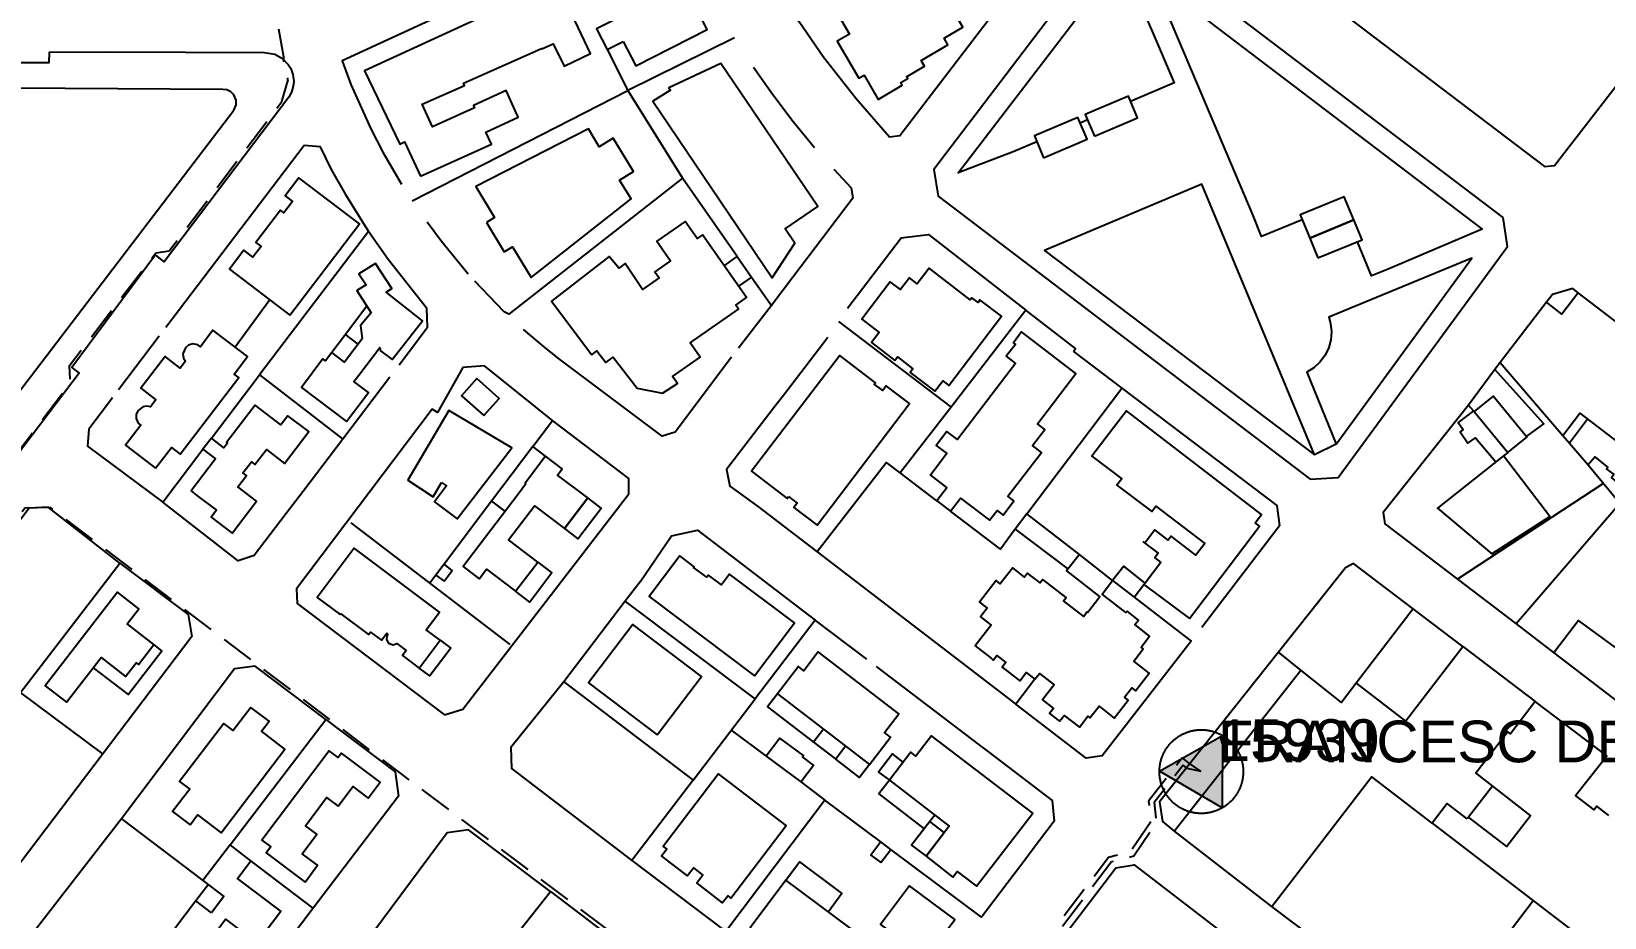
# Model space of a CAD drawing. Header units: millimetres. Extents: x 487814 to 495125, y 4392873 to 4398925.
# Drawn here: x 491414.3 to 491716, y 4396442.7 to 4396612.5 of the extents above; entities that cross this region are included whole.
import ezdxf
from ezdxf.enums import TextEntityAlignment as Align

# ---------------------------------------------------------------- set-up
doc = ezdxf.new("R2010")
doc.units = ezdxf.units.MM
doc.linetypes.add('TRAZOS2', pattern=[9.525, 6.35, -3.175])
for name, color, linetype in [('Cartografia_Base', 8, 'Continuous'), ('Centro_de_Distribucion_posicion', 5, 'Continuous'), ('Centro_de_Distribucion_rotulo', 7, 'Continuous'), ('Centro_de_Distribucion_rotulo_alias', 7, 'Continuous'), ('Tramo_MT__15_S_E_Trazado', 5, 'TRAZOS2')]:
    doc.layers.add(name, color=color, linetype=linetype)
doc.styles.get("Standard").update_dxf_attribs({"font": 'arial.ttf'})

# ---------------------------------------------------------------- blocks, each defined once
blk = doc.blocks.new('CD_EMPRESA_NEW')
blk.add_hatch(color=256).paths.add_polyline_path([(0, 1.003), (0.871, -0.497), (-0.872, -0.496)])
at = {"linetype": 'Continuous'}
for p, q in [((0.102, 0.828), (-0.027, 0.957)), ((-0.872, -0.496), (-0.872, -0.496))]:
    blk.add_line(p, q, dxfattribs=at)
at = {"flags": 128}
for points in [[(1.003, 0), (1.003, -0.011), (1.003, -0.022), (1.003, -0.034), (1.002, -0.045), (1.002, -0.056), (1.001, -0.067), (1, -0.079), (0.999, -0.09), (0.998, -0.102), (0.997, -0.113), (0.996, -0.125), (0.994, -0.136), (0.992, -0.148), (0.991, -0.159), (0.989, -0.171), (0.987, -0.183), (0.984, -0.194), (0.982, -0.206), (0.979, -0.218), (0.977, -0.229), (0.974, -0.241), (0.971, -0.253), (0.968, -0.264), (0.965, -0.276), (0.961, -0.288), (0.958, -0.299), (0.954, -0.311), (0.95, -0.323), (0.946, -0.335), (0.942, -0.346), (0.937, -0.358), (0.933, -0.369), (0.928, -0.381), (0.923, -0.392), (0.918, -0.404), (0.913, -0.415), (0.908, -0.427), (0.903, -0.438), (0.897, -0.45), (0.891, -0.461), (0.885, -0.472), (0.879, -0.483), (0.873, -0.494), (0.867, -0.505), (0.86, -0.516), (0.854, -0.527), (0.847, -0.538), (0.84, -0.549), (0.833, -0.56), (0.825, -0.57), (0.818, -0.581), (0.81, -0.591), (0.803, -0.602), (0.795, -0.612), (0.787, -0.622), (0.779, -0.632), (0.771, -0.642), (0.762, -0.652), (0.754, -0.662), (0.745, -0.672), (0.737, -0.681), (0.728, -0.691), (0.719, -0.7), (0.709, -0.709), (0.7, -0.719), (0.691, -0.728), (0.681, -0.737), (0.672, -0.745), (0.662, -0.754), (0.652, -0.762), (0.642, -0.771), (0.632, -0.779), (0.622, -0.787), (0.612, -0.795), (0.602, -0.803), (0.591, -0.81), (0.581, -0.818), (0.57, -0.825), (0.56, -0.833), (0.549, -0.84), (0.538, -0.847), (0.527, -0.854), (0.516, -0.86), (0.505, -0.867), (0.494, -0.873), (0.483, -0.879), (0.472, -0.885), (0.461, -0.891), (0.45, -0.897), (0.438, -0.903), (0.427, -0.908), (0.415, -0.913), (0.404, -0.918), (0.392, -0.923), (0.381, -0.928), (0.369, -0.933), (0.358, -0.937), (0.346, -0.942), (0.335, -0.946), (0.323, -0.95), (0.311, -0.954), (0.299, -0.958), (0.288, -0.961), (0.276, -0.965), (0.264, -0.968), (0.253, -0.971), (0.241, -0.974), (0.229, -0.977), (0.218, -0.979), (0.206, -0.982), (0.194, -0.984), (0.183, -0.987), (0.171, -0.989), (0.159, -0.991), (0.148, -0.992), (0.136, -0.994), (0.125, -0.996), (0.113, -0.997), (0.102, -0.998), (0.09, -0.999), (0.079, -1), (0.067, -1.001), (0.056, -1.002), (0.045, -1.002), (0.034, -1.003), (0.022, -1.003), (0.011, -1.003), (0, -1.003), (-0.011, -1.003), (-0.022, -1.003), (-0.034, -1.003), (-0.045, -1.002), (-0.056, -1.002), (-0.067, -1.001), (-0.079, -1), (-0.09, -0.999), (-0.102, -0.998), (-0.113, -0.997), (-0.125, -0.996), (-0.136, -0.994), (-0.148, -0.992), (-0.159, -0.991), (-0.171, -0.989), (-0.183, -0.987), (-0.194, -0.984), (-0.206, -0.982), (-0.218, -0.979), (-0.229, -0.977), (-0.241, -0.974), (-0.253, -0.971), (-0.264, -0.968), (-0.276, -0.965), (-0.288, -0.961), (-0.299, -0.958), (-0.311, -0.954), (-0.323, -0.95), (-0.335, -0.946), (-0.346, -0.942), (-0.358, -0.937), (-0.369, -0.933), (-0.381, -0.928), (-0.392, -0.923), (-0.404, -0.918), (-0.415, -0.913), (-0.427, -0.908), (-0.438, -0.903), (-0.45, -0.897), (-0.461, -0.891), (-0.472, -0.885), (-0.483, -0.879), (-0.494, -0.873), (-0.505, -0.867), (-0.516, -0.86), (-0.527, -0.854), (-0.538, -0.847), (-0.549, -0.84), (-0.56, -0.833), (-0.57, -0.825), (-0.581, -0.818), (-0.591, -0.81), (-0.602, -0.803), (-0.612, -0.795), (-0.622, -0.787), (-0.632, -0.779), (-0.642, -0.771), (-0.652, -0.762), (-0.662, -0.754), (-0.672, -0.745), (-0.681, -0.737), (-0.691, -0.728), (-0.7, -0.719), (-0.709, -0.709), (-0.719, -0.7), (-0.728, -0.691), (-0.737, -0.681), (-0.745, -0.672), (-0.754, -0.662), (-0.762, -0.652), (-0.771, -0.642), (-0.779, -0.632), (-0.787, -0.622), (-0.795, -0.612), (-0.803, -0.602), (-0.81, -0.591), (-0.818, -0.581), (-0.825, -0.57), (-0.833, -0.56), (-0.84, -0.549), (-0.847, -0.538), (-0.854, -0.527), (-0.86, -0.516), (-0.867, -0.505), (-0.873, -0.494), (-0.879, -0.483), (-0.885, -0.472), (-0.891, -0.461), (-0.897, -0.45), (-0.903, -0.438), (-0.908, -0.427), (-0.913, -0.415), (-0.918, -0.404), (-0.923, -0.392), (-0.928, -0.381), (-0.933, -0.369), (-0.937, -0.358), (-0.942, -0.346), (-0.946, -0.335), (-0.95, -0.323), (-0.954, -0.311), (-0.958, -0.299), (-0.961, -0.288), (-0.965, -0.276), (-0.968, -0.264), (-0.971, -0.253), (-0.974, -0.241), (-0.977, -0.229), (-0.979, -0.218), (-0.982, -0.206), (-0.984, -0.194), (-0.987, -0.183), (-0.989, -0.171), (-0.991, -0.159), (-0.992, -0.148), (-0.994, -0.136), (-0.996, -0.125), (-0.997, -0.113), (-0.998, -0.102), (-0.999, -0.09), (-1, -0.079), (-1.001, -0.067), (-1.002, -0.056), (-1.002, -0.045), (-1.003, -0.034), (-1.003, -0.022), (-1.003, -0.011), (-1.003, 0), (-1.003, 0.011), (-1.003, 0.022), (-1.003, 0.034), (-1.002, 0.045), (-1.002, 0.056), (-1.001, 0.067), (-1, 0.079), (-0.999, 0.09), (-0.998, 0.102), (-0.997, 0.113), (-0.996, 0.125), (-0.994, 0.136), (-0.992, 0.148), (-0.991, 0.159), (-0.989, 0.171), (-0.987, 0.183), (-0.984, 0.194), (-0.982, 0.206), (-0.979, 0.218), (-0.977, 0.229), (-0.974, 0.241), (-0.971, 0.253), (-0.968, 0.264), (-0.965, 0.276), (-0.961, 0.288), (-0.958, 0.299), (-0.954, 0.311), (-0.95, 0.323), (-0.946, 0.335), (-0.942, 0.346), (-0.937, 0.358), (-0.933, 0.369), (-0.928, 0.381), (-0.923, 0.392), (-0.918, 0.404), (-0.913, 0.415), (-0.908, 0.427), (-0.903, 0.438), (-0.897, 0.45), (-0.891, 0.461), (-0.885, 0.472), (-0.879, 0.483), (-0.873, 0.494), (-0.867, 0.505), (-0.86, 0.516), (-0.854, 0.527), (-0.847, 0.538), (-0.84, 0.549), (-0.833, 0.56), (-0.825, 0.57), (-0.818, 0.581), (-0.81, 0.591), (-0.803, 0.602), (-0.795, 0.612), (-0.787, 0.622), (-0.779, 0.632), (-0.771, 0.642), (-0.762, 0.652), (-0.754, 0.662), (-0.745, 0.672), (-0.737, 0.681), (-0.728, 0.691), (-0.719, 0.7), (-0.709, 0.709), (-0.7, 0.719), (-0.691, 0.728), (-0.681, 0.737), (-0.672, 0.745), (-0.662, 0.754), (-0.652, 0.762), (-0.642, 0.771), (-0.632, 0.779), (-0.622, 0.787), (-0.612, 0.795), (-0.602, 0.803), (-0.591, 0.81), (-0.581, 0.818), (-0.57, 0.825), (-0.56, 0.833), (-0.549, 0.84), (-0.538, 0.847), (-0.527, 0.854), (-0.516, 0.86), (-0.505, 0.867), (-0.494, 0.873), (-0.483, 0.879), (-0.472, 0.885), (-0.461, 0.891), (-0.45, 0.897), (-0.438, 0.903), (-0.427, 0.908), (-0.415, 0.913), (-0.404, 0.918), (-0.392, 0.923), (-0.381, 0.928), (-0.369, 0.933), (-0.358, 0.937), (-0.346, 0.942), (-0.335, 0.946), (-0.323, 0.95), (-0.311, 0.954), (-0.299, 0.958), (-0.288, 0.961), (-0.276, 0.965), (-0.264, 0.968), (-0.253, 0.971), (-0.241, 0.974), (-0.229, 0.977), (-0.218, 0.979), (-0.206, 0.982), (-0.194, 0.984), (-0.183, 0.987), (-0.171, 0.989), (-0.159, 0.991), (-0.148, 0.992), (-0.136, 0.994), (-0.125, 0.996), (-0.113, 0.997), (-0.102, 0.998), (-0.09, 0.999), (-0.079, 1), (-0.067, 1.001), (-0.056, 1.002), (-0.045, 1.002), (-0.034, 1.003), (-0.022, 1.003), (-0.011, 1.003), (0, 1.003), (0.011, 1.003), (0.022, 1.003), (0.034, 1.003), (0.045, 1.002), (0.056, 1.002), (0.067, 1.001), (0.079, 1), (0.09, 0.999), (0.102, 0.998), (0.113, 0.997), (0.125, 0.996), (0.136, 0.994), (0.148, 0.992), (0.159, 0.991), (0.171, 0.989), (0.183, 0.987), (0.194, 0.984), (0.206, 0.982), (0.218, 0.979), (0.229, 0.977), (0.241, 0.974), (0.253, 0.971), (0.264, 0.968), (0.276, 0.965), (0.288, 0.961), (0.299, 0.958), (0.311, 0.954), (0.323, 0.95), (0.335, 0.946), (0.346, 0.942), (0.358, 0.937), (0.369, 0.933), (0.381, 0.928), (0.392, 0.923), (0.404, 0.918), (0.415, 0.913), (0.427, 0.908), (0.438, 0.903), (0.45, 0.897), (0.461, 0.891), (0.472, 0.885), (0.483, 0.879), (0.494, 0.873), (0.505, 0.867), (0.516, 0.86), (0.527, 0.854), (0.538, 0.847), (0.549, 0.84), (0.56, 0.833), (0.57, 0.825), (0.581, 0.818), (0.591, 0.81), (0.602, 0.803), (0.612, 0.795), (0.622, 0.787), (0.632, 0.779), (0.642, 0.771), (0.652, 0.762), (0.662, 0.754), (0.672, 0.745), (0.681, 0.737), (0.691, 0.728), (0.7, 0.719), (0.709, 0.709), (0.719, 0.7), (0.728, 0.691), (0.737, 0.681), (0.745, 0.672), (0.754, 0.662), (0.762, 0.652), (0.771, 0.642), (0.779, 0.632), (0.787, 0.622), (0.795, 0.612), (0.803, 0.602), (0.81, 0.591), (0.818, 0.581), (0.825, 0.57), (0.833, 0.56), (0.84, 0.549), (0.847, 0.538), (0.854, 0.527), (0.86, 0.516), (0.867, 0.505), (0.873, 0.494), (0.879, 0.483), (0.885, 0.472), (0.891, 0.461), (0.897, 0.45), (0.903, 0.438), (0.908, 0.427), (0.913, 0.415), (0.918, 0.404), (0.923, 0.392), (0.928, 0.381), (0.933, 0.369), (0.937, 0.358), (0.942, 0.346), (0.946, 0.335), (0.95, 0.323), (0.954, 0.311), (0.958, 0.299), (0.961, 0.288), (0.965, 0.276), (0.968, 0.264), (0.971, 0.253), (0.974, 0.241), (0.977, 0.229), (0.979, 0.218), (0.982, 0.206), (0.984, 0.194), (0.987, 0.183), (0.989, 0.171), (0.991, 0.159), (0.992, 0.148), (0.994, 0.136), (0.996, 0.125), (0.997, 0.113), (0.998, 0.102), (0.999, 0.09), (1, 0.079), (1.001, 0.067), (1.002, 0.056), (1.002, 0.045), (1.003, 0.034), (1.003, 0.022), (1.003, 0.011), (1.003, 0)], [(0, 1.003), (0.871, -0.497), (-0.872, -0.496), (0, 1.003)]]:
    blk.add_lwpolyline(points, dxfattribs=at)

msp = doc.modelspace()

# ---------------------------------------------------------------- linework, layer by layer
at = {"layer": 'Cartografia_Base'}
for p, q in [((491549.14, 4396611.26, 130.19), (491528.69, 4396601.18, 130.19)), ((491524.73, 4396609, 130.18), (491528.69, 4396601.18, 130.19)), ((491487.35, 4396580.02, 129.41), (491528.69, 4396601.18, 130.19)), ((491528.69, 4396601.18, 130.19), (491539.19, 4396584.35, 130.21)), ((491616.85, 4396595.52, 128.26), (491615.44, 4396594.91, 128.24)), ((491607.11, 4396591.34, 128.14), (491602.58, 4396589.4, 128.09)), ((491549.65, 4396569.35, 129.02), (491539.19, 4396584.35, 130.21)), ((491478.94, 4396574.16, 128.32), (491458.07, 4396546.69, 129.99)), ((491566.01, 4396572.86, 128.43), (491560.38, 4396565.45, 128.11)), ((491560.38, 4396565.45, 127.45), (491556.22, 4396559.98, 127.45)), ((491460.07, 4396561.01, 130.45), (491453.39, 4396551.98, 130.45)), ((491478.64, 4396559.8, 132.18), (491474.54, 4396554.4, 132.18)), ((491569.1, 4396556.88, 127.82), (491590.66, 4396540.49, 128.3)), ((491438.81, 4396554.05, 130.16), (491431.05, 4396543.78, 130.43)), ((491474.54, 4396554.4, 132.18), (491471.94, 4396550.97, 132.18)), ((491476.99, 4396552.55, 132.18), (491474.54, 4396554.4, 132.18)), ((491508.65, 4396555.38, 129.19), (491513.05, 4396551.66, 129.46)), ((491567.04, 4396553.81, 128.88), (491558.52, 4396542.7, 129.23)), ((491513.05, 4396551.66, 128.07), (491514.8, 4396550.26, 128.07)), ((491614.11, 4396551.15, 126.56), (491623.42, 4396544.14, 126.56)), ((491694.95, 4396547.71, 128.84), (491689.91, 4396540.83, 128.83)), ((491695.92, 4396549.01, 128.84), (491694.95, 4396547.71, 128.84)), ((491448.83, 4396534.54, 132.05), (491458.07, 4396546.69, 129.99)), ((491458.07, 4396546.69, 129.99), (491474.05, 4396534.33, 130.27)), ((491483.05, 4396546.23, 130.24), (491474.05, 4396534.33, 130.27)), ((491558.52, 4396542.7, 129.23), (491556.65, 4396540.26, 129.31)), ((491590.66, 4396540.49, 128.3), (491580.93, 4396527.87, 128.91)), ((491690.83, 4396539.79, 128.81), (491689.91, 4396540.83, 128.83)), ((491712.72, 4396538.15, 128.96), (491709.22, 4396533.56, 128.95)), ((491510.46, 4396532.91, 129.96), (491514.22, 4396537.9, 129.5)), ((491707.97, 4396535.02, 128.96), (491709.22, 4396533.56, 128.95)), ((491474.05, 4396534.33, 130.27), (491466.38, 4396524.21, 130.31)), ((491664.53, 4396533.39, 126.25), (491660.36, 4396531.33, 126.4)), ((491709.22, 4396533.56, 128.95), (491712.82, 4396529.41, 128.95)), ((491697.42, 4396531.8, 126.3), (491696.57, 4396531.12, 126.29)), ((491587.94, 4396522.53, 128.82), (491580.93, 4396527.87, 128.91)), ((491466.38, 4396524.21, 127.8), (491463.17, 4396520.11, 127.78)), ((491715.83, 4396525.88, 128.31), (491687.78, 4396507.49, 128.5)), ((491502.57, 4396522.44, 129.96), (491493.45, 4396510.35, 130.03)), ((491718.93, 4396522.06, 128.31), (491698.99, 4396498.92, 128.38)), ((491475.57, 4396518.29, 129.61), (491506.05, 4396494.98, 130.62)), ((491627.43, 4396514.7, 129.45), (491627.79, 4396514.42, 129.45)), ((491564.99, 4396512.74, 128.44), (491603.08, 4396483.54, 128)), ((491491.9, 4396508.29, 130.03), (491490.71, 4396506.71, 130.03)), ((491531.03, 4396506.98, 128.63), (491528.2, 4396503.26, 129.75)), ((491687.78, 4396507.49, 128.5), (491698.99, 4396498.92, 128.38)), ((491698.99, 4396498.92, 128.38), (491706.23, 4396493.4, 128.31)), ((491688.77, 4396494.61, 128.89), (491702.65, 4396484.07, 129.33)), ((491576.33, 4396490.77, 128.64), (491596.09, 4396475.72, 127.23)), ((491606.75, 4396488.32, 128), (491603.08, 4396483.54, 128)), ((491428.05, 4396474.03, 128.33), (491412.21, 4396485.79, 129.29)), ((491548.52, 4396478.56, 128.78), (491555.23, 4396473.56, 128.97)), ((491566.22, 4396478.75, 130.5), (491564.32, 4396476.27, 130.5)), ((491564.32, 4396476.27, 130.5), (491568.55, 4396473.03, 130.8)), ((491570.45, 4396475.51, 130.8), (491568.55, 4396473.03, 130.8)), ((491596.09, 4396475.72, 126.61), (491597.9, 4396474.35, 126.61)), ((491561.83, 4396468.63, 128.95), (491566.49, 4396465.13, 129.32)), ((491694.49, 4396467.82, 129.24), (491689.9, 4396461.91, 128.27)), ((491577.2, 4396457.14, 128.88), (491566.49, 4396465.13, 129.32)), ((491431.6, 4396461.56, 127.07), (491414.41, 4396439.4, 127.08)), ((491587.54, 4396462.29, 130.61), (491586.6, 4396461.07, 130.61)), ((491633.44, 4396459.19, 128.74), (491652.18, 4396444.69, 128.39)), ((491606.24, 4396455.56, 126.75), (491604.99, 4396453.91, 126.75)), ((491448.23, 4396448.94, 129.68), (491445.87, 4396445.83, 129.68)), ((491702.3, 4396445.88, 127.62), (491683.46, 4396421.15, 127.35)), ((491468.36, 4396444.46, 129.08), (491449.04, 4396419.04, 128.77))]:
    msp.add_line(p, q, dxfattribs=at)
for points in [[(491649.17, 4396660.66, 127.22), (491635.04, 4396642.81, 127.08), (491636.09, 4396638.53, 127.15), (491704.42, 4396586.59, 126.47), (491706.36, 4396586.77, 126.45), (491745.17, 4396636.91, 126.38), (491744.38, 4396640.11, 126.39), (491677.81, 4396692.45, 127.32), (491673.86, 4396691.86, 127.42), (491667.38, 4396683.68, 127.39), (491674.3, 4396678.15, 127.57), (491671.33, 4396674.49, 127.49), (491664.43, 4396679.94, 127.36), (491649.17, 4396660.66, 127.22)], [(491607.11, 4396659.12, 127.85), (491614.63, 4396638.31, 128.25), (491614.71, 4396636.72, 128.26), (491580.84, 4396592.45, 127.09), (491578.83, 4396592.24, 126.91), (491572.44, 4396599.59, 127.22), (491566.14, 4396607.62, 127.37), (491561.52, 4396614.3, 127.4), (491556.01, 4396623.25, 127.58), (491551.35, 4396632.26, 127.65), (491547.77, 4396640.29, 127.69), (491544.95, 4396647.5, 127.78), (491541.88, 4396656.89, 127.8)], [(491556.35, 4396637.3, 127.81), (491565.24, 4396622.11, 127.53), (491566.02, 4396622.57, 127.54), (491568.63, 4396618.1, 127.1), (491567.84, 4396617.65, 127.17), (491571.17, 4396611.97, 127.56), (491568.82, 4396610.59, 127.5), (491572.97, 4396603.5, 127.36), (491573.98, 4396604.09, 127.37), (491576.69, 4396599.46, 127.23), (491581.31, 4396602.17, 127.33), (491581.01, 4396602.68, 127.35), (491582.35, 4396603.47, 127.36), (491582.15, 4396603.81, 127.37), (491585.6, 4396605.83, 127.45), (491584.96, 4396606.93, 127.48), (491590.06, 4396609.91, 127.47), (491589.32, 4396611.17, 127.54), (491592.95, 4396613.29, 127.43), (491586.69, 4396623.99, 128.02), (491583.29, 4396622, 127.95), (491560.79, 4396660.43, 127.74), (491547.39, 4396652.59, 127.79), (491556.35, 4396637.3, 127.81)], [(491538.79, 4396630.56, 129.75), (491536.54, 4396635.74, 129.64), (491473.92, 4396606.85, 130.13), (491475.6, 4396602.33, 129.79), (491479.4, 4396593.79, 129.58), (491481.69, 4396589.35, 129.56), (491485.31, 4396583.21, 129.7)], [(491527.8, 4396610.57, 128.38), (491530.2, 4396605.88, 128.43), (491543.9, 4396612.88, 127.82), (491534.54, 4396631.24, 127.97), (491520.83, 4396624.24, 128.21), (491525.78, 4396614.53, 128.33), (491522.71, 4396612.96, 128.5), (491524.73, 4396609, 128.54), (491527.8, 4396610.57, 128.38)], [(491696.51, 4396576.79, 126.46), (491625.82, 4396630.48, 127.8), (491620.59, 4396629.7, 127.78), (491587.35, 4396586.02, 126.96), (491588.2, 4396580.9, 126.98), (491659.52, 4396526.66, 126.22), (491664.89, 4396526.98, 126.21), (491697.35, 4396571.26, 126.41), (491696.51, 4396576.79, 126.46)], [(491602.58, 4396589.4, 127.08), (491592.05, 4396585.35, 127.88), (491623.29, 4396626.19, 127.88), (491629.3, 4396612.34, 127.63)], [(491648.58, 4396577.18, 127.1), (491629.37, 4396622.64, 127.75), (491692.5, 4396574.58, 126.65), (491674.47, 4396566.93, 126.72)], [(491488.92, 4396584.74, 128.47), (491502.52, 4396590.88, 128.7), (491501.46, 4396593.15, 128.73), (491507.67, 4396596.02, 128.84), (491505.33, 4396601.16, 128.88), (491499.07, 4396598.31, 128.79), (491499.29, 4396597.86, 128.79), (491491.24, 4396594.2, 128.65), (491489.27, 4396598.51, 128.67), (491497.35, 4396602.12, 128.79), (491497.15, 4396602.54, 128.79), (491512.12, 4396609.24, 128.77), (491512.17, 4396609.13, 128.77), (491514.37, 4396610.08, 128.77), (491516.45, 4396605.82, 128.92), (491521.51, 4396608.23, 128.69), (491515.09, 4396621.9, 128.46), (491478.17, 4396604.93, 128.57), (491484.94, 4396590.88, 128.54), (491485.84, 4396591.3, 128.55), (491488.92, 4396584.74, 128.47)], [(491629.3, 4396612.34, 128.4), (491633.46, 4396602.63, 128.45), (491625.1, 4396599.05, 128.35)], [(491391.28, 4396606.52, 129.2), (491417.75, 4396606.54, 128.95), (491417.81, 4396608.52, 128.96), (491428.71, 4396608.6, 128.8), (491459.05, 4396608.42, 128.67), (491460.98, 4396608.1, 128.64), (491462.46, 4396607.3, 128.62), (491463.59, 4396606.16, 128.59), (491464.07, 4396605.36, 128.58), (491464.48, 4396604.22, 128.56), (491464.64, 4396602.9, 128.55), (491464.55, 4396602.01, 128.53), (491464.21, 4396600.84, 128.52), (491463.71, 4396599.9, 128.5), (491439.8, 4396568.34, 128.39), (491438.12, 4396569.64, 128.39), (491422.07, 4396548.04, 128.37), (491423.5, 4396546.97, 128.36), (491374.31, 4396482.26, 127.74)], [(491551.33, 4396572.7, 128.26), (491556.36, 4396565.25, 127.53), (491560.71, 4396571.88, 126.44), (491558.87, 4396574.66, 126.53), (491565.1, 4396578.9, 127.05), (491546.54, 4396606.34, 127.65), (491536.57, 4396601.67, 128.26), (491536.87, 4396601.2, 128.26), (491533.5, 4396599.09, 128.48), (491551.33, 4396572.7, 128.26)], [(491552.79, 4396605.62, 127.44), (491556.14, 4396600.85, 127.43), (491560.14, 4396595.56, 127.4), (491564.49, 4396590.24, 127.25)], [(491408.62, 4396538.99, 128.39), (491453.12, 4396597.37, 128.7), (491453.6, 4396598.44, 128.7), (491453.59, 4396599.31, 128.69), (491453.15, 4396600.35, 128.69), (491452.55, 4396600.92, 128.69), (491451.8, 4396601.27, 128.68), (491451.01, 4396601.36, 128.68), (491400.62, 4396601.7, 129.18), (491408.62, 4396538.99, 128.39)], [(491618.17, 4396592.42, 130.47), (491626.42, 4396595.92, 130.47), (491624.66, 4396600.08, 130.47), (491616.4, 4396596.58, 130.47), (491618.17, 4396592.42, 130.47)], [(491608.4, 4396588.28, 130.47), (491616.76, 4396591.82, 130.47), (491614.99, 4396595.98, 130.47), (491606.64, 4396592.44, 130.47), (491608.4, 4396588.28, 130.47)], [(491501.56, 4396575.85, 128.43), (491504.98, 4396570.24, 128.38), (491506.56, 4396571.2, 128.41), (491510.14, 4396565.33, 128.37), (491529.3, 4396580.37, 128.72), (491527.1, 4396583.98, 128.76), (491529.79, 4396585.62, 128.8), (491525.89, 4396592.02, 128.78), (491523.2, 4396590.38, 128.85), (491521.12, 4396593.8, 128.85), (491499.54, 4396582.76, 128.57), (491503.13, 4396576.81, 128.45), (491501.56, 4396575.85, 128.43)], [(491469.67, 4396590.38, 130.85), (491466.6, 4396590.65, 129.42), (491440.1, 4396555.75, 130.12)], [(491469.62, 4396590.5, 128.43), (491471.82, 4396586.03, 128.37), (491474.55, 4396581.22, 128.35), (491478.94, 4396574.16, 128.32)], [(491463.89, 4396558.1, 128.87), (491477.21, 4396575.6, 128.24), (491465.61, 4396584.43, 128.11), (491462.97, 4396580.96, 127.92), (491464.41, 4396579.87, 127.83), (491462.76, 4396577.69, 127.69), (491462.08, 4396578.2, 127.81), (491457.39, 4396572.04, 127.9), (491458.38, 4396571.29, 127.71), (491456.8, 4396569.22, 127.75), (491455.06, 4396570.54, 128.08), (491452.29, 4396566.91, 128.13), (491463.89, 4396558.1, 128.87)], [(491539.19, 4396584.35, 130.21), (491505.89, 4396558.29, 129.87), (491505, 4396558.77, 129.87), (491499.36, 4396564.59, 129.87)], [(491568.18, 4396586.07, 127.2), (491571.54, 4396582.48, 127.2), (491571.83, 4396580.52, 127.2), (491566.01, 4396572.86, 127.21)], [(491660.36, 4396531.33, 126.4), (491638.76, 4396583.21, 126.4), (491608.56, 4396570.48, 126.76), (491660.36, 4396531.33, 126.4)], [(491659.45, 4396572.89, 130.21), (491667.89, 4396576.35, 130.21), (491666.07, 4396580.79, 130.21), (491657.63, 4396577.33, 130.21), (491659.45, 4396572.89, 130.21)], [(491490.21, 4396575.97, 129.63), (491492.94, 4396572.28, 129.68), (491498.06, 4396566.04, 129.65)], [(491521.78, 4396550.5, 128.37), (491522.77, 4396551.25, 128.38), (491524.48, 4396549, 128.37), (491525.85, 4396550.03, 128.38), (491530.47, 4396544.13, 128.42), (491535.34, 4396543.16, 128.16), (491538.22, 4396544.99, 127.89), (491537.28, 4396546.34, 127.95), (491542.56, 4396550.03, 127.9), (491540.65, 4396552.79, 128.02), (491549.9, 4396559.24, 127.97), (491549.37, 4396560, 128.02), (491551.46, 4396561.46, 128), (491543.01, 4396573.5, 128.65), (491541.99, 4396572.79, 128.63), (491539.69, 4396576.08, 128.68), (491534.27, 4396572.27, 128.6), (491536.9, 4396568.52, 128.55), (491533.88, 4396566.4, 128.52), (491534.68, 4396565.25, 128.52), (491531.52, 4396563.05, 128.49), (491528.2, 4396568.01, 128.52), (491526.95, 4396567.08, 128.51), (491525.13, 4396569.34, 128.54), (491514.04, 4396560.77, 128.36), (491521.78, 4396550.5, 128.37)], [(491658, 4396576.4, 127.72), (491650.18, 4396573.21, 127.72), (491648.58, 4396577.18, 127.46)], [(491661.02, 4396569.07, 130.03), (491669.46, 4396572.53, 130.03), (491667.89, 4396576.35, 130.21), (491659.45, 4396572.89, 130.21), (491661.02, 4396569.07, 130.03)], [(491484.85, 4396548.61, 130.03), (491490.29, 4396555.79, 130.21), (491490.13, 4396559.37, 130.39), (491482.76, 4396568.8, 128.3), (491478.94, 4396574.16, 128.32)], [(491570.81, 4396559.42, 127.07), (491581.12, 4396572.9, 127.06), (491586.32, 4396573.57, 126.93), (491604.98, 4396559.05, 126.74)], [(491674.47, 4396566.93, 127.4), (491671.31, 4396565.64, 127.52), (491668.58, 4396572.17, 127.4)], [(491547.13, 4396567.58, 129.73), (491549.65, 4396569.35, 129.73), (491552.41, 4396565.41, 129.73), (491549.91, 4396563.66, 129.73)], [(491664.53, 4396533.39, 126.25), (491690.5, 4396569.03, 126.62), (491663.12, 4396557.74, 126.6), (491663.45, 4396556.51, 126.59), (491663.62, 4396554.9, 126.57), (491663.49, 4396553.38, 126.56), (491663.09, 4396551.88, 126.55), (491662.38, 4396550.41, 126.53), (491661.39, 4396549.08, 126.52), (491660.21, 4396548, 126.5), (491658.86, 4396547.15, 126.49), (491664.53, 4396533.39, 126.25)], [(491474.76, 4396537.71, 128.23), (491478.94, 4396543.28, 127.93), (491476.17, 4396545.36, 128), (491477.12, 4396546.62, 128.02), (491481.13, 4396551.9, 128.09), (491481.25, 4396551.27, 128.07), (491483.51, 4396549.63, 128.01), (491489.32, 4396557.01, 128.08), (491482.32, 4396562.52, 128.23), (491483.46, 4396563.21, 128.22), (491480.3, 4396568.03, 128.32), (491477.1, 4396566.01, 128.34), (491478.5, 4396563.92, 128.3), (491476.72, 4396562.8, 128.32), (491479.45, 4396558.54, 128.23), (491477.44, 4396556.13, 128.22), (491477.78, 4396553.58, 128.16), (491474.39, 4396549.11, 128.1), (491471.94, 4396550.97, 128.18), (491470.72, 4396549.36, 128.18), (491470.22, 4396549.74, 128.2), (491466.09, 4396544.26, 128.22), (491474.76, 4396537.71, 128.23)], [(491552.41, 4396565.41, 129.02), (491556.22, 4396559.98, 128.87), (491549.88, 4396551.77, 129.17)], [(491579.86, 4396549.43, 127.2), (491580.38, 4396550.11, 127.22), (491583.35, 4396547.82, 127.23), (491582.81, 4396547.11, 127.21), (491587.55, 4396543.52, 127.22), (491589.06, 4396545.51, 127.28), (491590.22, 4396544.63, 127.28), (491600.32, 4396557.89, 126.94), (491596.21, 4396561.03, 126.94), (491595.83, 4396560.53, 126.95), (491594.66, 4396561.42, 126.95), (491594.34, 4396561.01, 126.95), (491586.48, 4396567.12, 127.1), (491584.19, 4396564.12, 127.08), (491582.67, 4396565.28, 127.09), (491580.95, 4396563.02, 127.07), (491578.98, 4396564.52, 127.09), (491573.53, 4396557.35, 127.23), (491576.88, 4396554.8, 127.24), (491575.39, 4396552.84, 127.19), (491579.86, 4396549.43, 127.2)], [(491710.93, 4396562.4, 126.36), (491707.8, 4396558.29, 126.38), (491704.84, 4396560.58, 126.39), (491695.92, 4396549.01, 126.48), (491707.97, 4396535.02, 126.29), (491711.23, 4396539.29, 126.3), (491719.65, 4396532.88, 126.19)], [(491710.93, 4396562.4, 126.08), (491709.87, 4396563.18, 126.08), (491705.98, 4396562.06, 126.14), (491704.84, 4396560.58, 126.18)], [(491746.65, 4396535.13, 125.96), (491710.93, 4396562.4, 126.36)], [(491614.11, 4396551.15, 127.7), (491614.54, 4396551.7, 127.71), (491604.98, 4396559.05, 127.63), (491590.66, 4396540.49, 128.3)], [(491438.14, 4396528.77, 128.28), (491441.18, 4396532.76, 128.4), (491442.83, 4396531.49, 128.43), (491454.09, 4396546.15, 128.87), (491453.22, 4396546.8, 128.87), (491455.77, 4396550.18, 128.97), (491449.14, 4396555.22, 128.37), (491446.73, 4396552.06, 128.58), (491446.27, 4396552.41, 128.55), (491445.26, 4396552.58, 128.52), (491444.46, 4396552.35, 128.5), (491443.86, 4396551.86, 128.49), (491443.39, 4396550.68, 128.5), (491443.5, 4396549.89, 128.52), (491443.86, 4396549.26, 128.55), (491442.86, 4396547.95, 128.55), (491439.96, 4396550.17, 128.41), (491435.31, 4396544.1, 128.4), (491438.21, 4396541.88, 128.51), (491437.16, 4396540.51, 128.47), (491436.44, 4396540.66, 128.46), (491435.69, 4396540.54, 128.44), (491434.71, 4396539.78, 128.41), (491434.41, 4396539.09, 128.4), (491434.39, 4396538.31, 128.38), (491434.78, 4396537.4, 128.37), (491435.28, 4396537.04, 128.38), (491432.34, 4396533.19, 128.38), (491438.14, 4396528.77, 128.28)], [(491590.56, 4396520.53, 127), (491592.47, 4396523.04, 127.04), (491598.04, 4396518.78, 127.2), (491599.48, 4396520.67, 127.23), (491600.63, 4396519.79, 127.26), (491602.72, 4396522.52, 127.25), (491601.57, 4396523.4, 127.2), (491607.98, 4396531.78, 126.94), (491606.25, 4396533.11, 126.96), (491608.62, 4396536.21, 126.95), (491607.23, 4396537.27, 126.97), (491614.6, 4396546.92, 126.93), (491604.18, 4396554.88, 126.94), (491602.63, 4396552.81, 126.95), (491603.01, 4396552.51, 126.95), (491601.25, 4396550.22, 127.1), (491603.04, 4396548.85, 127.08), (491591.9, 4396534.27, 127.06), (491589.86, 4396535.8, 127.1), (491587.83, 4396533.09, 127.03), (491589.84, 4396531.58, 127.02), (491586.69, 4396527.46, 126.95), (491589.86, 4396525.04, 126.95), (491587.94, 4396522.53, 126.93), (491590.56, 4396520.53, 127)], [(491548.57, 4396550.07, 128.97), (491537.77, 4396535.69, 128.96), (491535.27, 4396534.9, 128.95), (491514.8, 4396550.26, 129.51)], [(491559.52, 4396523.32, 127.36), (491561.14, 4396522.08, 127.33), (491560.51, 4396521.26, 127.34), (491564.96, 4396517.87, 127.26), (491582.68, 4396541.14, 127.11), (491578.23, 4396544.53, 127.1), (491577.56, 4396543.66, 127.17), (491575.95, 4396544.85, 127.31), (491576.15, 4396545.12, 127.28), (491569.31, 4396550.34, 127.87), (491552.42, 4396528.2, 127.57), (491559.26, 4396522.98, 127.37), (491559.52, 4396523.32, 127.36)], [(491514.22, 4396537.9, 129.5), (491501.2, 4396548.42, 130.16), (491497.03, 4396548.06, 130.16), (491492.22, 4396539.47, 130.17), (491491.18, 4396540.06, 130.17), (491465.14, 4396505.66, 130.22), (491465.3, 4396502.81, 129.92), (491493.53, 4396481.51, 130.04), (491497.04, 4396482.6, 130.04), (491528.9, 4396523.86, 129.86), (491528.91, 4396526.78, 129.79), (491514.22, 4396537.9, 129.5)], [(491700.98, 4396534.84, 128.12), (491704.31, 4396537.26, 128.01), (491694.95, 4396547.71, 128.84)], [(491501.08, 4396538.85, 131.19), (491504.02, 4396542.16, 131.19), (491499.72, 4396545.98, 131.19), (491496.78, 4396542.67, 131.19), (491501.08, 4396538.85, 131.19)], [(491605.21, 4396520.05, 128.67), (491623.42, 4396544.14, 127.42), (491653.11, 4396521.61, 128.42), (491653.62, 4396517.72, 128.32), (491638.72, 4396498.22, 128.44)], [(491429.9, 4396542.26, 130.46), (491425.35, 4396536.25, 130.56), (491425.1, 4396532.98, 130.56), (491439.51, 4396522.28, 130.49)], [(491697.42, 4396531.8, 126.3), (491701.07, 4396534.74, 126.33), (491694.62, 4396542.6, 126.41), (491690.99, 4396539.62, 126.39), (491697.42, 4396531.8, 126.3)], [(491446.06, 4396523.56, 128.14), (491449.81, 4396520.7, 127.98), (491448.81, 4396519.38, 127.93), (491452.82, 4396516.35, 127.93), (491457.46, 4396522.48, 128.01), (491453.88, 4396525.19, 128.16), (491455.55, 4396527.38, 128.24), (491454.87, 4396527.9, 128.27), (491456.51, 4396530, 128.34), (491457.18, 4396529.48, 128.31), (491459.38, 4396532.33, 128.4), (491462.87, 4396529.64, 128.29), (491467.51, 4396535.78, 128.2), (491463.5, 4396538.81, 128.51), (491462.17, 4396537.06, 128.56), (491457.24, 4396540.87, 128.73), (491451.71, 4396533.71, 128.5), (491451.93, 4396533.54, 128.49), (491451.24, 4396532.65, 128.46), (491448.83, 4396534.54, 128.55), (491447.22, 4396532.43, 128.48), (491449.65, 4396530.58, 128.4), (491444.94, 4396524.42, 128.18), (491446.06, 4396523.56, 128.14)], [(491492.95, 4396526.02, 128.3), (491493.89, 4396525.37, 128.31), (491491.62, 4396522.3, 128.3), (491495.97, 4396519.04, 128.33), (491506.45, 4396532.69, 128.32), (491494.36, 4396539.8, 128.27), (491486.5, 4396526.46, 128.27), (491491.37, 4396523.28, 128.3), (491492.95, 4396526.02, 128.3)], [(491556.65, 4396540.26, 129.31), (491547.63, 4396528.5, 129.69), (491548.23, 4396525.34, 129.67), (491553.58, 4396521.48, 128.8), (491564.99, 4396512.74, 128.44)], [(491636.4, 4396499.98, 126.21), (491649.8, 4396517.66, 126.46), (491648.98, 4396518.29, 126.49), (491650.2, 4396519.87, 126.43), (491624.32, 4396539.77, 126.83), (491617.65, 4396531.1, 127.22), (491623.4, 4396526.74, 127.22), (491622.46, 4396525.53, 127.26), (491629.15, 4396520.45, 127.25), (491629.92, 4396521.47, 127.18), (491639.31, 4396514.33, 126.81), (491637.62, 4396512.1, 126.82), (491632.86, 4396515.73, 127.11), (491632.28, 4396514.97, 127.11), (491629.72, 4396516.94, 127.27), (491627.79, 4396514.42, 127.28), (491630.36, 4396512.46, 127.12), (491629.71, 4396511.61, 127.1), (491630.9, 4396510.7, 127.05), (491627.87, 4396506.76, 126.34), (491623.78, 4396510, 127.17), (491621.64, 4396507.25, 126.99), (491625.76, 4396504.05, 126.21), (491627.63, 4396506.45, 126.3), (491636.4, 4396499.98, 126.21)], [(491689.91, 4396540.83, 128.83), (491673.49, 4396520.29, 128.34), (491673.85, 4396518.13, 128.47), (491687.78, 4396507.49, 128.5)], [(491690.99, 4396539.62, 126.39), (491690.83, 4396539.79, 126.39), (491687.87, 4396537.52, 126.37), (491688.87, 4396536.21, 126.35), (491688.31, 4396535.76, 126.35), (491689.76, 4396533.6, 126.32), (491691.23, 4396534.56, 126.33), (491695.12, 4396529.97, 126.28)], [(491463.17, 4396520.11, 128.99), (491457.04, 4396512.04, 128.78), (491453.95, 4396511.01, 128.86), (491439.51, 4396522.28, 129.02), (491447.22, 4396532.43, 132.05)], [(491512.93, 4396531.05, 130.47), (491510.46, 4396532.91, 130.47), (491502.57, 4396522.44, 130.47), (491505.14, 4396520.47, 130.47)], [(491520.99, 4396523.08, 128.03), (491515.23, 4396527.46, 128.18), (491516.12, 4396528.63, 128.18), (491512.93, 4396531.05, 128.27), (491509, 4396525.88, 128.27), (491509.15, 4396525.77, 128.27), (491507.74, 4396523.87, 128.27), (491497.09, 4396509.94, 127.91), (491500.17, 4396507.58, 127.84), (491501.58, 4396509.43, 127.93), (491507.14, 4396505.18, 127.85), (491511.41, 4396510.77, 127.83), (491505.78, 4396515.07, 128.09), (491510.77, 4396521.59, 128.16), (491516.53, 4396517.21, 127.91), (491520.99, 4396523.08, 128.03)], [(491580.93, 4396527.87, 128.91), (491578.3, 4396529.87, 128.91), (491564.99, 4396512.74, 128.44)], [(491694.37, 4396512.37, 126.16), (491705.46, 4396519.5, 126.11), (491696.57, 4396531.12, 126.29), (491683.94, 4396521.12, 126.22), (491694.37, 4396512.37, 126.16)], [(491720.75, 4396519.81, 126.21), (491727.78, 4396510.38, 126.18), (491728.81, 4396511.73, 126.2), (491734.44, 4396504.29, 126.13), (491737.29, 4396508.07, 126.29), (491730.24, 4396513.61, 126.22), (491730.93, 4396514.51, 126.22), (491729.59, 4396515.93, 126.22), (491728.3, 4396514.77, 126.22), (491722.83, 4396522.46, 126.23), (491717.31, 4396526.98, 126.2), (491717.72, 4396527.6, 126.2), (491716.33, 4396528.65, 126.19), (491716.59, 4396528.98, 126.19), (491714.14, 4396530.95, 126.22), (491712.82, 4396529.41, 126.22), (491720.75, 4396519.81, 126.21)], [(491520.99, 4396523.08, 128.03), (491516.53, 4396517.21, 127.91), (491519.1, 4396515.25, 131.06), (491523.56, 4396521.12, 131.06), (491520.99, 4396523.08, 128.03)], [(491431.29, 4396510.58, 128.13), (491417.57, 4396521.32, 128.13), (491413.93, 4396521.08, 128.13), (491395.15, 4396496.49, 128.13)], [(491602.96, 4396517.06, 128), (491600.12, 4396513.25, 128), (491590.56, 4396520.53, 128)], [(491615.27, 4396512.23, 129.3), (491605.21, 4396520.05, 129.3), (491602.96, 4396517.06, 129.3), (491613.09, 4396509.45, 129.3)], [(491531.03, 4396506.98, 128.48), (491537.06, 4396515.79, 128.63), (491542.06, 4396516.89, 127.47), (491564.63, 4396499.67, 127.16)], [(491488.69, 4396490.47, 127.93), (491492.71, 4396495.8, 128.19), (491490.03, 4396497.82, 128.1), (491492.55, 4396501.19, 128), (491476.2, 4396513.46, 127.96), (491469.11, 4396503.99, 127.76), (491473.5, 4396500.7, 127.81), (491473.63, 4396500.88, 127.81), (491478.98, 4396496.87, 127.87), (491479.35, 4396497.36, 127.88), (491481.45, 4396495.79, 127.88), (491482.46, 4396497.14, 127.86), (491482.68, 4396496.97, 127.86), (491482.45, 4396496.56, 127.88), (491482.39, 4396495.97, 127.91), (491482.77, 4396495.24, 127.92), (491483.7, 4396494.89, 127.93), (491484.39, 4396495.18, 127.96), (491486.19, 4396493.83, 127.97), (491485.48, 4396492.89, 127.92), (491488.69, 4396490.47, 127.93)], [(491552.99, 4396488.97, 127.77), (491560.62, 4396499.12, 127.73), (491548.18, 4396508.47, 128.37), (491546.65, 4396506.43, 128.25), (491544.15, 4396508.3, 128.28), (491543.85, 4396507.89, 128.27), (491541.31, 4396509.75, 128.35), (491541.42, 4396509.89, 128.35), (491538.63, 4396511.99, 128.44), (491532.76, 4396504.17, 128.29), (491552.99, 4396488.97, 127.77)], [(491598.33, 4396492.34, 126.91), (491598.75, 4396492.01, 126.91), (491599.44, 4396492.89, 126.93), (491601.18, 4396491.53, 126.9), (491600.49, 4396490.65, 126.88), (491603.83, 4396488.05, 126.84), (491605.06, 4396489.63, 126.88), (491606.75, 4396488.32, 126.86), (491607.63, 4396489.45, 126.89), (491610.43, 4396487.27, 126.85), (491608.19, 4396484.39, 126.77), (491610.32, 4396482.74, 126.74), (491609.55, 4396481.75, 126.71), (491611.44, 4396480.27, 126.68), (491612.32, 4396481.4, 126.72), (491615.26, 4396479.11, 126.67), (491616.91, 4396481.23, 126.74), (491617.3, 4396480.92, 126.73), (491619.04, 4396483.15, 126.79), (491621.96, 4396480.88, 126.63), (491624.64, 4396484.33, 126.49), (491623.95, 4396484.87, 126.43), (491625.35, 4396486.67, 126.35), (491626.04, 4396486.13, 126.41), (491628.66, 4396489.49, 126.26), (491625.7, 4396491.79, 126), (491627.53, 4396494.15, 125.9), (491627.1, 4396494.49, 125.86), (491628.73, 4396496.57, 125.77), (491625.91, 4396498.79, 125.86), (491626.6, 4396499.67, 125.75), (491624.41, 4396501.39, 126.25), (491624.2, 4396501.11, 126.29), (491619.61, 4396504.65, 127.29), (491621.64, 4396507.25, 126.99), (491615.27, 4396512.23, 127.4), (491612.83, 4396509.11, 127.34), (491619.2, 4396504.13, 127.28), (491616.88, 4396501.14, 127.2), (491616.78, 4396501.22, 127.2), (491616.11, 4396500.36, 127.18), (491612.23, 4396503.36, 127.23), (491612.71, 4396503.98, 127.24), (491608.26, 4396507.44, 127.28), (491607.75, 4396506.78, 127.27), (491605.33, 4396508.66, 127.27), (491604.74, 4396507.9, 127.25), (491602.48, 4396509.66, 127.25), (491600.11, 4396506.61, 127.2), (491599.33, 4396507.22, 127.2), (491596.12, 4396503.1, 127.12), (491597.6, 4396501.95, 127.12), (491596.32, 4396500.3, 127.09), (491598.37, 4396498.7, 127.06), (491595.27, 4396494.72, 126.95), (491598.33, 4396492.34, 126.91)], [(491412.21, 4396485.79, 129.29), (491431.29, 4396510.58, 129.42), (491444.41, 4396500.71, 129.55), (491445.11, 4396496.52, 129.55), (491409.27, 4396449.31, 129.44)], [(491493.48, 4396507.1, 127.87), (491495.03, 4396509.16, 127.87), (491493.45, 4396510.35, 127.93), (491491.9, 4396508.29, 127.93), (491493.48, 4396507.1, 127.87)], [(491511.41, 4396510.77, 131.11), (491514.13, 4396508.7, 131.11), (491509.87, 4396503.1, 131.11), (491507.14, 4396505.18, 131.11)], [(491679.29, 4396501.84, 128.01), (491667.85, 4396510.51, 128.01), (491666.28, 4396509.68, 128.01), (491653.43, 4396493.51, 127.69)], [(491437.82, 4396494.96, 127.85), (491432.68, 4396498.92, 128.12), (491434.92, 4396501.81, 128.15), (491430.83, 4396504.98, 128.37), (491416.98, 4396487.08, 127.67), (491421.08, 4396483.91, 128.17), (491427.7, 4396492.49, 128.04), (491432.4, 4396488.86, 127.87), (491434.42, 4396491.47, 127.82), (491434.86, 4396491.13, 127.81), (491437.82, 4396494.96, 127.85)], [(491541.19, 4396468.97, 128.85), (491553.09, 4396484.55, 128.77), (491528.2, 4396503.26, 129.75), (491516.4, 4396487.8, 129), (491541.19, 4396468.97, 128.85)], [(491625.76, 4396504.05, 127.13), (491636.7, 4396495.61, 127.13), (491619.64, 4396473.64, 128.41), (491616.6, 4396473.18, 128.34), (491603.08, 4396483.54, 128)], [(491677.83, 4396480.32, 126.09), (491688.77, 4396494.61, 126.07), (491679.29, 4396501.84, 126.16), (491668.36, 4396487.55, 126.16), (491677.83, 4396480.32, 126.09)], [(491534.3, 4396477.67, 127.32), (491542.8, 4396488.84, 127.79), (491529.66, 4396498.83, 128.17), (491521.16, 4396487.65, 125.97), (491534.3, 4396477.67, 127.32)], [(491574.51, 4396492.15, 127.63), (491564.63, 4396499.67, 128.75), (491553.09, 4396484.55, 128.77)], [(491720.46, 4396492.66, 126.01), (491710.97, 4396499.61, 126.15), (491706.23, 4396493.4, 126), (491723.44, 4396480.24, 125.87)], [(491426.19, 4396490.53, 132.05), (491432.87, 4396485.37, 132.05), (491439.35, 4396493.78, 132.05), (491437.82, 4396494.96, 127.85)], [(491492.71, 4396495.8, 131.43), (491494.74, 4396494.27, 131.43), (491490.72, 4396488.95, 131.43), (491488.69, 4396490.47, 127.93)], [(491575.03, 4396472, 127.7), (491579.04, 4396477.23, 126.89), (491577.91, 4396478.1, 127.07), (491580.67, 4396481.71, 126.6), (491565.2, 4396493.57, 127.52), (491562.43, 4396489.96, 127.73), (491561.4, 4396490.75, 127.78), (491557.39, 4396485.52, 127.95), (491575.03, 4396472, 127.7)], [(491633.44, 4396459.19, 129.57), (491657.71, 4396490.08, 129.57), (491653.43, 4396493.51, 129.57), (491630.61, 4396464.8, 129.57), (491631.21, 4396461.07, 129.57), (491633.44, 4396459.19, 129.57)], [(491452.44, 4396456.58, 129.08), (491470.81, 4396480.58, 129.04), (491457.26, 4396490.82, 129.49), (491453.24, 4396490.32, 129.63), (491431.6, 4396461.56, 129.87), (491447.19, 4396449.73, 129.74)], [(491668.36, 4396487.55, 128.88), (491665.51, 4396483.84, 128.95), (491657.71, 4396490.08, 128.95)], [(491516.4, 4396487.8, 124.91), (491506.23, 4396475.22, 127.63), (491506.37, 4396471.19, 127.64), (491529.45, 4396453.58, 127.24)], [(491557.39, 4396485.52, 130.5), (491555.49, 4396483.05, 130.5), (491564.32, 4396476.27, 130.5)], [(491716.81, 4396462.18, 125.77), (491714.48, 4396463.98, 125.79), (491713.95, 4396463.29, 125.79), (491710.41, 4396466.02, 125.83), (491716.39, 4396473.62, 125.82), (491702.65, 4396484.07, 125.94), (491697.92, 4396477.84, 125.95), (491697.43, 4396478.22, 125.96), (491691.28, 4396470.31, 125.97), (491701.79, 4396462.16, 125.82), (491697.25, 4396456.24, 125.68), (491689.9, 4396461.91, 125.82), (491689.62, 4396461.6, 125.81)], [(491444.75, 4396460.44, 127.65), (491446.2, 4396462.34, 127.62), (491450.73, 4396458.89, 127.7), (491462.94, 4396474.91, 127.63), (491458.43, 4396478.35, 127.62), (491459.89, 4396480.26, 127.63), (491456.4, 4396482.92, 127.62), (491453.02, 4396478.49, 127.6), (491451.22, 4396479.86, 127.6), (491442.74, 4396468.74, 127.58), (491444.68, 4396467.27, 127.59), (491441.41, 4396462.98, 127.65), (491444.75, 4396460.44, 127.65)], [(491470.81, 4396480.58, 129.07), (491484.06, 4396470.57, 128.65), (491484.69, 4396465.94, 129.32), (491468.36, 4396444.46, 129.08), (491456.43, 4396453.52, 129.77)], [(491561.83, 4396468.63, 127.86), (491564.3, 4396471.85, 127.92), (491562.18, 4396473.47, 127.93), (491562.35, 4396473.69, 127.93), (491557.84, 4396477.06, 127.96), (491555.23, 4396473.56, 127.96), (491561.83, 4396468.63, 127.86)], [(491585.86, 4396454.4, 127.76), (491591.03, 4396450.42, 127.64), (491591.86, 4396451.5, 127.69), (491595.55, 4396448.66, 127.6), (491606.32, 4396462.67, 127.47), (491586.92, 4396477.48, 126.56), (491583.94, 4396473.6, 126.87), (491582.97, 4396474.35, 126.77), (491578.85, 4396468.98, 127.45), (491590.31, 4396460.18, 127.74), (491585.86, 4396454.4, 127.76)], [(491466.8, 4396449.45, 127.24), (491469.21, 4396452.66, 127.3), (491466.26, 4396454.88, 127.61), (491469.06, 4396458.61, 127.79), (491466.88, 4396460.24, 127.81), (491470.94, 4396465.66, 127.66), (491473.14, 4396464.01, 127.72), (491475.94, 4396467.74, 127.66), (491478.9, 4396465.53, 127.66), (491481.21, 4396468.6, 127.65), (491473.79, 4396474.18, 127.65), (491473.14, 4396473.31, 127.65), (491471.41, 4396474.61, 127.65), (491458.54, 4396457.51, 127.87), (491460.25, 4396456.22, 127.9), (491459.37, 4396455.04, 127.92), (491466.8, 4396449.45, 127.24)], [(491575.03, 4396472, 127.7), (491573.13, 4396469.52, 130.8), (491568.55, 4396473.03, 130.8)], [(491581.5, 4396472.43, 130.98), (491579.45, 4396474.01, 130.98), (491576.78, 4396470.53, 130.98), (491578.85, 4396468.98, 130.98), (491576.82, 4396466.34, 130.61), (491585.53, 4396459.66, 130.61)], [(491597.9, 4396474.35, 128.45), (491610.06, 4396465.09, 128.35), (491610.46, 4396461.14, 128.3), (491606.24, 4396455.56, 128.12)], [(491541.19, 4396468.97, 128.85), (491529.45, 4396453.58, 128.83), (491547.45, 4396439.97, 128.93)], [(491552.62, 4396465.18, 127.85), (491546.08, 4396470.18, 127.93), (491535.46, 4396456.29, 127.75), (491536.17, 4396455.75, 127.75), (491535.16, 4396454.43, 127.73), (491540.09, 4396450.62, 127.71), (491541.28, 4396452.16, 127.7), (491543.08, 4396450.77, 127.68), (491541.89, 4396449.23, 127.64), (491546.78, 4396445.46, 127.62), (491547.84, 4396446.83, 127.62), (491548.41, 4396446.39, 127.62), (491559.03, 4396460.28, 127.88), (491552.62, 4396465.18, 127.85)], [(491682.92, 4396460.75, 127.7), (491671.36, 4396469.62, 127.7), (491652.18, 4396444.69, 127.85), (491683.46, 4396421.15, 127.35)], [(491566.49, 4396465.13, 129.32), (491547.45, 4396439.97, 128.93), (491557.04, 4396432.72, 128.98)], [(491689.62, 4396461.6, 125.81), (491685.81, 4396464.52, 125.9), (491682.92, 4396460.75, 125.85), (491710.33, 4396439.74, 125.28), (491703.77, 4396431.24, 125.1), (491719.63, 4396419.06, 124.86), (491707.37, 4396403.16, 124.86), (491713.36, 4396398.65, 124.76), (491717.42, 4396399.25, 124.71)], [(491585.86, 4396454.4, 127.76), (491589.36, 4396458.94, 127.85), (491586.6, 4396461.07, 130.61), (491583.11, 4396456.51, 130.34), (491585.86, 4396454.4, 127.76)], [(491513.85, 4396447.62, 127.57), (491498.13, 4396459.46, 127.57), (491494.02, 4396458.88, 127.6), (491478.13, 4396437.49, 126.97)], [(491577.17, 4396453.17, 127.66), (491579.1, 4396455.68, 127.78), (491577.2, 4396457.14, 127.87), (491575.27, 4396454.63, 127.7), (491577.17, 4396453.17, 127.66)], [(491448.87, 4396443.56, 127.38), (491445.87, 4396445.83, 127.41), (491439.71, 4396437.72, 127.29), (491442.72, 4396435.43, 127.3), (491439.72, 4396431.48, 127.33), (491448.01, 4396425.19, 127.36), (491452.52, 4396431.14, 127.01), (491446.54, 4396435.67, 127.29), (491451.57, 4396442.32, 127.37), (491457.55, 4396437.79, 127.07), (491462.16, 4396443.87, 127.17), (491453.87, 4396450.15, 127.69), (491456.43, 4396453.52, 127.87), (491452.44, 4396456.58, 127.74), (491447.19, 4396449.73, 127.52), (491451.23, 4396446.66, 127.49), (491448.87, 4396443.56, 127.38)], [(491604.99, 4396453.91, 128.44), (491596.52, 4396442.71, 128.78), (491579.1, 4396455.68, 128.88)], [(491559.01, 4396449.83, 130.34), (491561.61, 4396453.31, 130.34), (491569.74, 4396447.23, 130.34), (491567.14, 4396443.75, 130.34)], [(491610.4, 4396436.57, 126.69), (491622.28, 4396452.21, 126.45), (491625.76, 4396452.78, 126.22), (491654.01, 4396431.05, 126.01)], [(491507.82, 4396439.96, 128.64), (491513.85, 4396447.62, 128.63), (491529.41, 4396435.84, 128.89)], [(491560.3, 4396434.6, 127.32), (491576.58, 4396422.44, 127.16), (491591.39, 4396442.27, 127.29), (491582.71, 4396448.75, 127.53), (491577.16, 4396441.32, 127.33), (491580.98, 4396438.47, 127.26), (491577.67, 4396434.03, 127.19), (491573.89, 4396436.85, 127.27), (491574.78, 4396438.05, 127.29), (491559.01, 4396449.83, 127.56), (491552.17, 4396440.67, 127.48), (491560.3, 4396434.6, 127.32)]]:
    msp.add_polyline3d(points, dxfattribs=at)
at = {"layer": 'Tramo_MT__15_S_E_Trazado', "flags": 128}
for points in [[(491356.12, 4396469.5), (491358.32, 4396468.5), (491359.7, 4396467.67), (491360.62, 4396467.95), (491372.11, 4396483.42), (491373.27, 4396483.7), (491374.27, 4396484.01), (491375.34, 4396484.43), (491378.87, 4396489.01), (491396.83, 4396512.23), (491415.63, 4396536.95), (491421.79, 4396545.17), (491421.63, 4396548.47), (491427.27, 4396555.81), (491438.17, 4396570.02), (491440.77, 4396570.44), (491462.35, 4396599.03), (491463.57, 4396603.23), (491462.75, 4396605.72), (491462.72, 4396607.52), (491460.61, 4396619.92), (491457.35, 4396637.5), (491455.84, 4396652.95), (491455.09, 4396669.91), (491455.46, 4396707.35), (491455.6, 4396728.48), (491457.13, 4396729.77), (491470.8, 4396730.02), (491472.58, 4396731.8), (491473.12, 4396736.16)], [(491638.65, 4396470.62), (491636.58, 4396472.03), (491635, 4396473.26), (491628.53, 4396464.98), (491629.02, 4396461.04), (491625.07, 4396455.26), (491620.84, 4396454.19), (491588.16, 4396411.09), (491587.98, 4396406.76), (491591.93, 4396403.88), (491585.15, 4396394.57), (491567.49, 4396408.13), (491484.86, 4396470.5), (491418.02, 4396521.22), (491413.09, 4396521.1), (491367.19, 4396460.87), (491358.56, 4396467.5), (491356.12, 4396469.5)], [(491638.65, 4396470.62), (491635.96, 4396471.24), (491635.17, 4396471.86), (491629.58, 4396464.69), (491630.06, 4396460.79), (491625.68, 4396454.39), (491621.43, 4396453.31), (491589.14, 4396410.74), (491589, 4396407.25), (491592.52, 4396404.69), (491593.32, 4396404.11), (491585.95, 4396393.96), (491587.55, 4396392.73), (491664.68, 4396333.51), (491665.07, 4396329.7), (491649.06, 4396307.98), (491647.18, 4396309.25), (491644.53, 4396310)]]:
    msp.add_lwpolyline(points, dxfattribs=at)

# ---------------------------------------------------------------- block references
at = {"layer": 'Centro_de_Distribucion_posicion', "xscale": 7.999999999983208, "yscale": 8, "zscale": 8, "rotation": 329.7747190363719}
msp.add_blockref('CD_EMPRESA_NEW', (491638.65, 4396470.62), dxfattribs=at)

# ---------------------------------------------------------------- texts
at = {"layer": 'Centro_de_Distribucion_rotulo'}
msp.add_text('15939', height=8, dxfattribs=at).set_placement((491641.79, 4396470.25), align=Align.BOTTOM_LEFT)
at = {"layer": 'Centro_de_Distribucion_rotulo_alias'}
msp.add_text('FRANCESC DE BORJA', height=8, dxfattribs=at).set_placement((491641.8, 4396470), align=Align.BOTTOM_LEFT)

doc.saveas('drawing.dxf')
